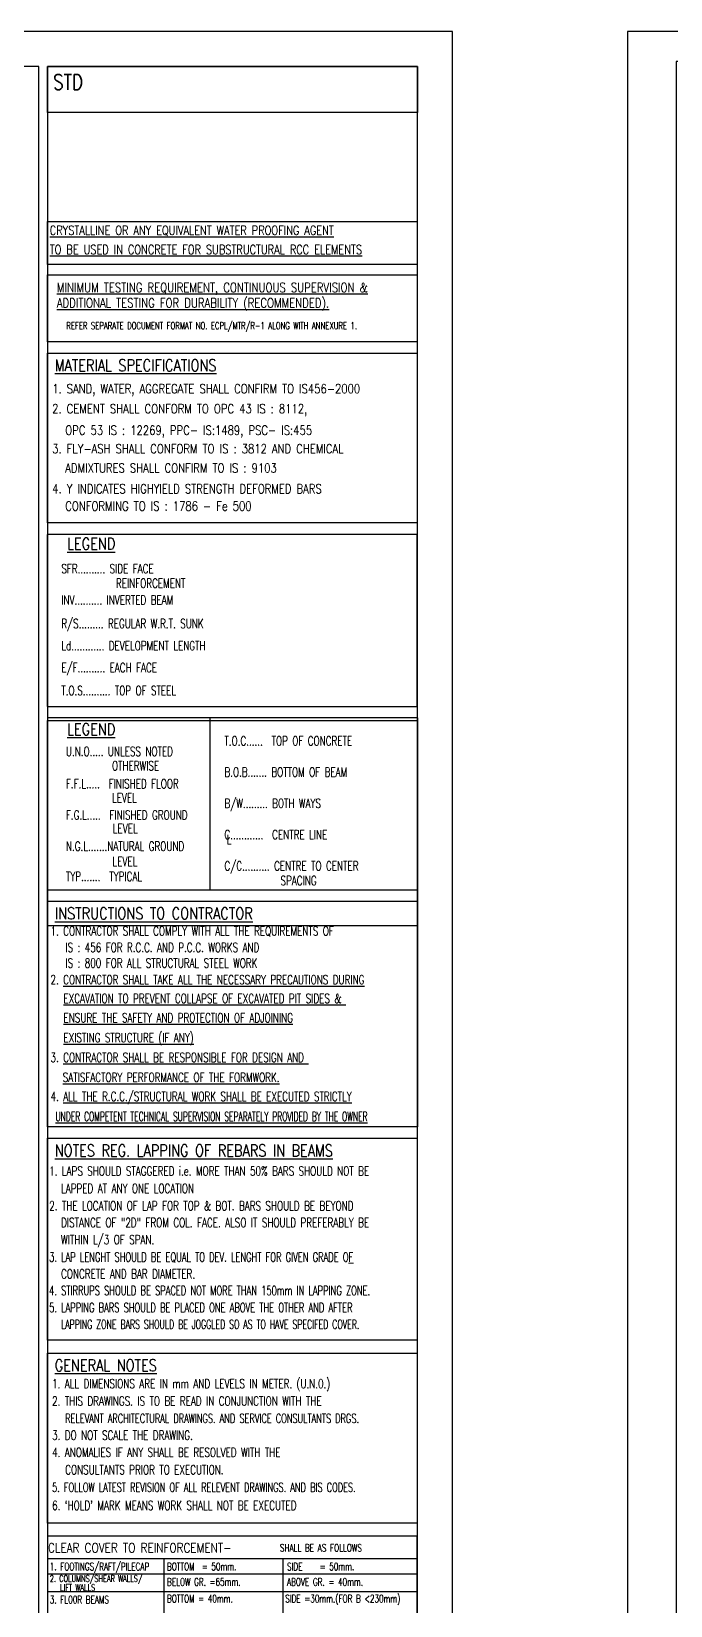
# Model space of a CAD drawing. Extents: x 324505 to 1272425, y -526289 to -156124.
# Drawn here: x 588654 to 612981, y -326129 to -266277 of the extents above; entities that cross this region are included whole.
import ezdxf
from ezdxf.enums import TextEntityAlignment as Align

# ---------------------------------------------------------------- set-up
doc = ezdxf.new("R2010")
doc.units = 0
doc.header["$LTSCALE"] = 500
doc.header["$MEASUREMENT"] = 0
for name, color, linetype in [('DIM1', 5, 'Continuous'), ('note t', 2, 'Continuous'), ('notes', 1, 'Continuous'), ('S-CONCRET LINE', 4, 'Continuous'), ('s_TITILE', 9, 'Continuous'), ('ss_TITILE', 9, 'Continuous'), ('TEXT1', 2, 'Continuous'), ('TITLE', 4, 'Continuous')]:
    doc.layers.add(name, color=color, linetype=linetype)
doc.layers.add('HEADING-TXT', color=1, linetype='Continuous', lineweight=25)
doc.styles.add('D', font='simplex.shx', dxfattribs={"height": 200})
doc.styles.add('ROMANS', font='simplex.shx', dxfattribs={"width": 0.8, "height": 275, "bigfont": 'bigfont.shx'})
doc.styles.add('TEXT1', font='simplex.shx', dxfattribs={"width": 0.75})

# ---------------------------------------------------------------- blocks, each defined once
blk = doc.blocks.new('zw$155A')
at = {"layer": 'DIM1', "color": 7}
for points in [[(78700, 53637), (87191, 53637), (87191, 52650), (78700, 52650)], [(78700, 52414), (87191, 52414), (87191, 50881), (78700, 50881)], [(78700, 50618), (87190, 50618), (87190, 46725), (78700, 46725)], [(87190, 46462), (78700, 46462), (78700, 42515), (87190, 42515)], [(87204, 42252), (78700, 42252), (78700, 38305), (87204, 38305)], [(78700, 38042), (87200, 38042), (87200, 32869), (78700, 32869)], [(78700, 32606), (87187, 32606), (87187, 27974), (78700, 27974)], [(78700, 27673), (87187, 27673), (87187, 23777), (78700, 23777)]]:
    blk.add_lwpolyline(points, close=True, dxfattribs=at)
at = {"layer": 's_TITILE', "color": 7}
blk.add_lwpolyline([(0, 0), (88000, 0), (88000, 58000), (0, 58000)], close=True, dxfattribs=at)
at = {"layer": 's_TITILE', "color": 1}
for points in [[(1300, 800), (78500, 800), (78500, 57200), (1300, 57200)], [(78700, 57200), (87200, 57200), (87200, 56143), (78700, 56143)], [(87200, 57200), (78700, 57200), (78700, 800), (87200, 800)]]:
    blk.add_lwpolyline(points, close=True, dxfattribs=at)
at = {"layer": 'TEXT1', "color": 5}
for p, q in [((87187, 22602), (78700, 22602)), ((87187, 22196), (78700, 22196)), ((87187, 22196), (78700, 22196))]:
    blk.add_line(p, q, dxfattribs=at)
at = {"layer": 'TITLE', "color": 0}
for p, q in [((78700, 42515), (78700, 46462)), ((82436, 38305), (82436, 42252)), ((87187, 22954), (78700, 22954)), ((81379, 20489), (81379, 22954)), ((84111, 20489), (84111, 22954))]:
    blk.add_line(p, q, dxfattribs=at)
blk.add_lwpolyline([(87187, 23476), (78700, 23476), (78700, 19206), (87187, 19206)], close=True, dxfattribs=at)
at = {"layer": 'HEADING-TXT', "color": 6, "style": 'ROMANS'}
for s, height, width, p in [('%%UCRYSTALLINE OR ANY EQUIVALENT WATER PROOFING AGENT', 211.2, 0.78, (78751, 53332)), ('%%UTO BE USED IN CONCRETE FOR SUBSTRUCTURAL RCC ELEMENTS', 211.2, 0.78, (78751, 52892)), ('%%UMATERIAL SPECIFICATIONS', 271.54, 0.8, (78865, 50204)), ('%%ULEGEND', 271.5, 0.8, (79148, 46111)), ('%%ULEGEND', 271.5, 0.8, (79148, 41854)), ('%%UINSTRUCTIONS TO CONTRACTOR', 271.54, 0.8, (78870, 37629)), ('%%UNOTES REG. LAPPING OF REBARS IN BEAMS', 271.54, 0.8, (78866, 32187)), ('%%UGENERAL NOTES', 271.54, 0.8, (78865, 27259))]:
    blk.add_text(s, height=height, dxfattribs=dict(at, width=width)).set_placement(p)
at = {"layer": 'HEADING-TXT', "color": 6, "insert": (78913, 52232), "char_height": 212.411, "width": 8037.04, "attachment_point": 1, "style": 'ROMANS'}
blk.add_mtext('{\\LMINIMUM TESTING REQUIREMENT, CONTINUOUS \\Fsimplex.shx,bigfont.shx;SUPERVISION & ADDITIONAL TESTING \\Fsimplex.shx,bigfont.shx;FOR DURABILITY (RECOMMENDED).}', dxfattribs=at)
at = {"layer": 'note t', "style": 'D', "width": 0.8}
blk.add_text(' CLEAR COVER TO REINFORCEMENT- ', height=219.15, dxfattribs=at).set_placement((78591, 23099))
at = {"layer": 'notes', "color": 4, "style": 'ROMANS'}
for s, height, width, p in [('REFER SEPARATE DOCUMENT FORMAT NO. ECPL/MTR/R-1 ALONG WITH ANNEXURE 1.', 165.21, 0.7, (79131, 51167)), ('1. SAND, WATER, AGGREGATE SHALL CONFIRM TO IS456-2000', 211.2, 0.8, (78807, 49698)), ('2. CEMENT SHALL CONFORM TO OPC 43 IS : 8112,', 211.2, 0.8, (78807, 49239)), ('OPC 53 IS : 12269, PPC- IS:1489, PSC- IS:455  ', 211.2, 0.8, (79107, 48745)), ('3. FLY-ASH SHALL CONFORM TO IS : 3812 AND CHEMICAL ', 211.2, 0.8, (78807, 48321)), ('ADMIXTURES SHALL CONFIRM TO IS : 9103', 211.2, 0.8, (79107, 47878)), ('4. Y INDICATES HIGHYIELD STRENGTH DEFORMED BARS', 211.2, 0.8, (78807, 47403)), ('CONFORMING TO IS : 1786 - Fe 500', 211.2, 0.8, (79107, 47005)), ('SFR.......... SIDE FACE', 211.2, 0.7, (79016, 45568)), ('REINFORCEMENT', 211.2, 0.7, (80271, 45235)), ('INV.......... INVERTED BEAM', 211.2, 0.7, (79016, 44851)), ('R/S......... REGULAR W.R.T. SUNK', 211.2, 0.7, (79016, 44309)), ('Ld............ DEVELOPMENT LENGTH', 211.2, 0.7, (79016, 43801)), ('E/F.......... EACH FACE', 211.2, 0.7, (79016, 43299)), ('T.O.S.......... TOP OF STEEL', 211.2, 0.7, (79016, 42772)), ('U.N.O..... UNLESS NOTED', 211.2, 0.7, (79122, 41374)), ('T.O.C......  TOP OF CONCRETE', 211.2, 0.7, (82763, 41618)), ('OTHERWISE', 211.2, 0.7, (80181, 41046)), ('F.F.L.....  FINISHED FLOOR', 211.2, 0.7, (79122, 40634)), ('B.O.B....... BOTTOM OF BEAM', 211.2, 0.7, (82763, 40901)), ('LEVEL', 211.2, 0.7, (80181, 40312)), ('F.G.L.....  FINISHED GROUND', 211.2, 0.7, (79122, 39917)), ('B/W......... BOTH WAYS', 211.2, 0.7, (82763, 40184)), ('LEVEL', 211.2, 0.7, (80200, 39606)), ('N.G.L.......NATURAL GROUND', 211.2, 0.7, (79122, 39200)), ('C............  CENTRE LINE', 211.2, 0.7, (82763, 39467)), ('L', 211, 0.7, (82814, 39353)), ('LEVEL', 211.2, 0.7, (80193, 38849)), ('TYP.......  TYPICAL', 211.2, 0.7, (79122, 38507)), ('C/C.......... CENTRE TO CENTER', 211.2, 0.7, (82763, 38750)), ('SPACING', 211.2, 0.7, (84051, 38412)), ('1. CONTRACTOR SHALL COMPLY WITH ALL THE REQUIREMENTS OF ', 211.2, 0.7, (78768, 37255)), ('  IS : 456 FOR R.C.C. AND P.C.C. WORKS AND', 211.2, 0.7, (78908, 36877)), ('  IS : 800 FOR ALL STRUCTURAL STEEL WORK', 211.2, 0.7, (78908, 36518)), ('2. %%UCONTRACTOR SHALL TAKE ALL THE NECESSARY PRECAUTIONS DURING', 211.2, 0.7, (78768, 36138)), ('%%UEXCAVATION TO PREVENT COLLAPSE OF EXCAVATED PIT SIDES & ', 211.2, 0.7, (79066, 35707)), ('%%UENSURE THE SAFETY AND PROTECTION OF ADJOINING', 211.2, 0.7, (79066, 35263)), ('%%UEXISTING STRUCTURE (IF ANY)', 211.2, 0.7, (79066, 34809)), ('3. %%UCONTRACTOR SHALL BE RESPONSIBLE FOR DESIGN AND ', 211.2, 0.7, (78768, 34353)), ('%%uSATISFACTORY PERFORMANCE OF THE FORMWORK.', 211.2, 0.7, (79049, 33897)), ('4. %%UALL THE R.C.C./STRUCTURAL WORK SHALL BE EXECUTED STRICTLY', 211.2, 0.7, (78768, 33460)), ('%%UUNDER COMPETENT TECHNICAL SUPERVISION SEPARATELY PROVIDED BY THE OWNER', 211.2, 0.6, (78882, 33000)), ('1. LAPS SHOULD STAGGERED i.e. MORE THAN 50%%% BARS SHOULD NOT BE ', 211.2, 0.7, (78738, 31747)), ('LAPPED AT ANY ONE LOCATION', 211.2, 0.7, (79010, 31348)), ('2. THE LOCATION OF LAP FOR TOP & BOT. BARS SHOULD BE BEYOND ', 211.2, 0.7, (78738, 30950)), ('DISTANCE OF "2D" FROM COL. FACE. ALSO IT SHOULD PREFERABLY BE ', 211.2, 0.7, (79010, 30565)), ('WITHIN L/3 OF SPAN.', 211.2, 0.7, (79010, 30174)), ('3. LAP LENGHT SHOULD BE EQUAL TO DEV. LENGHT FOR GIVEN GRADE OF ', 211.2, 0.66, (78738, 29773)), ('CONCRETE AND BAR DIAMETER.', 211.2, 0.7, (79010, 29388)), ('4. STIRRUPS SHOULD BE SPACED NOT MORE THAN 150mm IN LAPPING ZONE.', 211.2, 0.66, (78738, 29006)), ('5. LAPPING BARS SHOULD BE PLACED ONE ABOVE THE OTHER AND AFTER ', 211.2, 0.66, (78738, 28615)), ('LAPPING ZONE BARS SHOULD BE JOGGLED SO AS TO HAVE SPECIFED COVER.', 211.2, 0.62, (79010, 28230)), ('1. ALL DIMENSIONS ARE IN mm AND LEVELS IN METER. (U.N.0.)', 211.2, 0.7, (78805, 26869)), ('2. THIS DRAWINGS. IS TO BE READ IN CONJUNCTION WITH THE', 211.2, 0.7, (78805, 26470)), ('RELEVANT ARCHITECTURAL DRAWINGS. AND SERVICE CONSULTANTS DRGS.', 211.2, 0.65, (79106, 26072)), ('3. DO NOT SCALE THE DRAWING. ', 211.2, 0.7, (78805, 25686)), ('4. ANOMALIES IF ANY SHALL BE RESOLVED WITH THE', 211.2, 0.7, (78805, 25294)), ('CONSULTANTS PRIOR TO EXECUTION.', 211.2, 0.7, (79106, 24893)), ('5. FOLLOW LATEST REVISION OF ALL RELEVENT DRAWINGS. AND BIS CODES.', 211.2, 0.65, (78805, 24491)), ("6. `HOLD' MARK MEANS WORK SHALL NOT BE EXECUTED", 211.2, 0.7, (78805, 24075)), ('SHALL BE AS FOLLOWS', 174.32, 0.7, (84037, 23120))]:
    blk.add_text(s, height=height, dxfattribs=dict(at, width=width)).set_placement(p)
at = {"layer": 'notes', "color": 4, "style": 'ROMANS', "width": 0.7}
for s, height, p in [('1. FOOTINGS/RAFT/PILECAP', 174.32, (78751, 22778)), ('BOTTOM  = 50mm.', 174.32, (81444, 22778)), ('SIDE    = 50mm.', 174.32, (84200, 22778)), ('2. COLUMNS/SHEAR WALLS/', 149.42, (78751, 22503)), ('BELOW GR. =65mm.', 174.32, (81444, 22426)), ('ABOVE GR. = 40mm.', 174.32, (84200, 22426)), ('3. FL00R BEAMS ', 174.32, (78751, 22020)), ('LIFT WALLS', 149.4, (78987, 22296)), ('BOTTOM = 40mm.', 174.32, (81444, 22043)), ('SIDE =30mm.(FOR B <230mm)', 174.32, (84159, 22043))]:
    blk.add_text(s, height=height, dxfattribs=at).set_placement(p, align=Align.MIDDLE_LEFT)

msp = doc.modelspace()

# ---------------------------------------------------------------- linework, layer by layer
at = {"layer": 'S-CONCRET LINE', "elevation": 0}
msp.add_lwpolyline([(589266.837, -292477.571), (603353.011, -292477.571), (603353.011, -300281.059), (589266.837, -300281.059)], close=True, dxfattribs=at)

# ---------------------------------------------------------------- block references
for p, xscale, yscale, zscale in [((458845.436, -362394.982), 1.65719696969697, 1.65719696969697, 1.65719696969697), ((611343.115, -348663.35), 1.420454545454545, 1.420454545454545, 1.420454545454545)]:
    msp.add_blockref('zw$155A', p, dxfattribs=dict(xscale=xscale, yscale=yscale, zscale=zscale))

# ---------------------------------------------------------------- texts
at = {"layer": 'ss_TITILE', "color": 2, "style": 'TEXT1', "width": 0.75}
msp.add_text('-', height=346.171, dxfattribs=at).set_placement((600816.387, -313253.33, 0), align=Align.CENTER)
at = {"layer": 'TITLE', "color": 2, "style": 'ROMANS', "width": 0.8}
msp.add_text('STD', height=580.0189, dxfattribs=at).set_placement((589478.951, -268199.475), align=Align.MIDDLE_LEFT)

doc.saveas('drawing.dxf')
